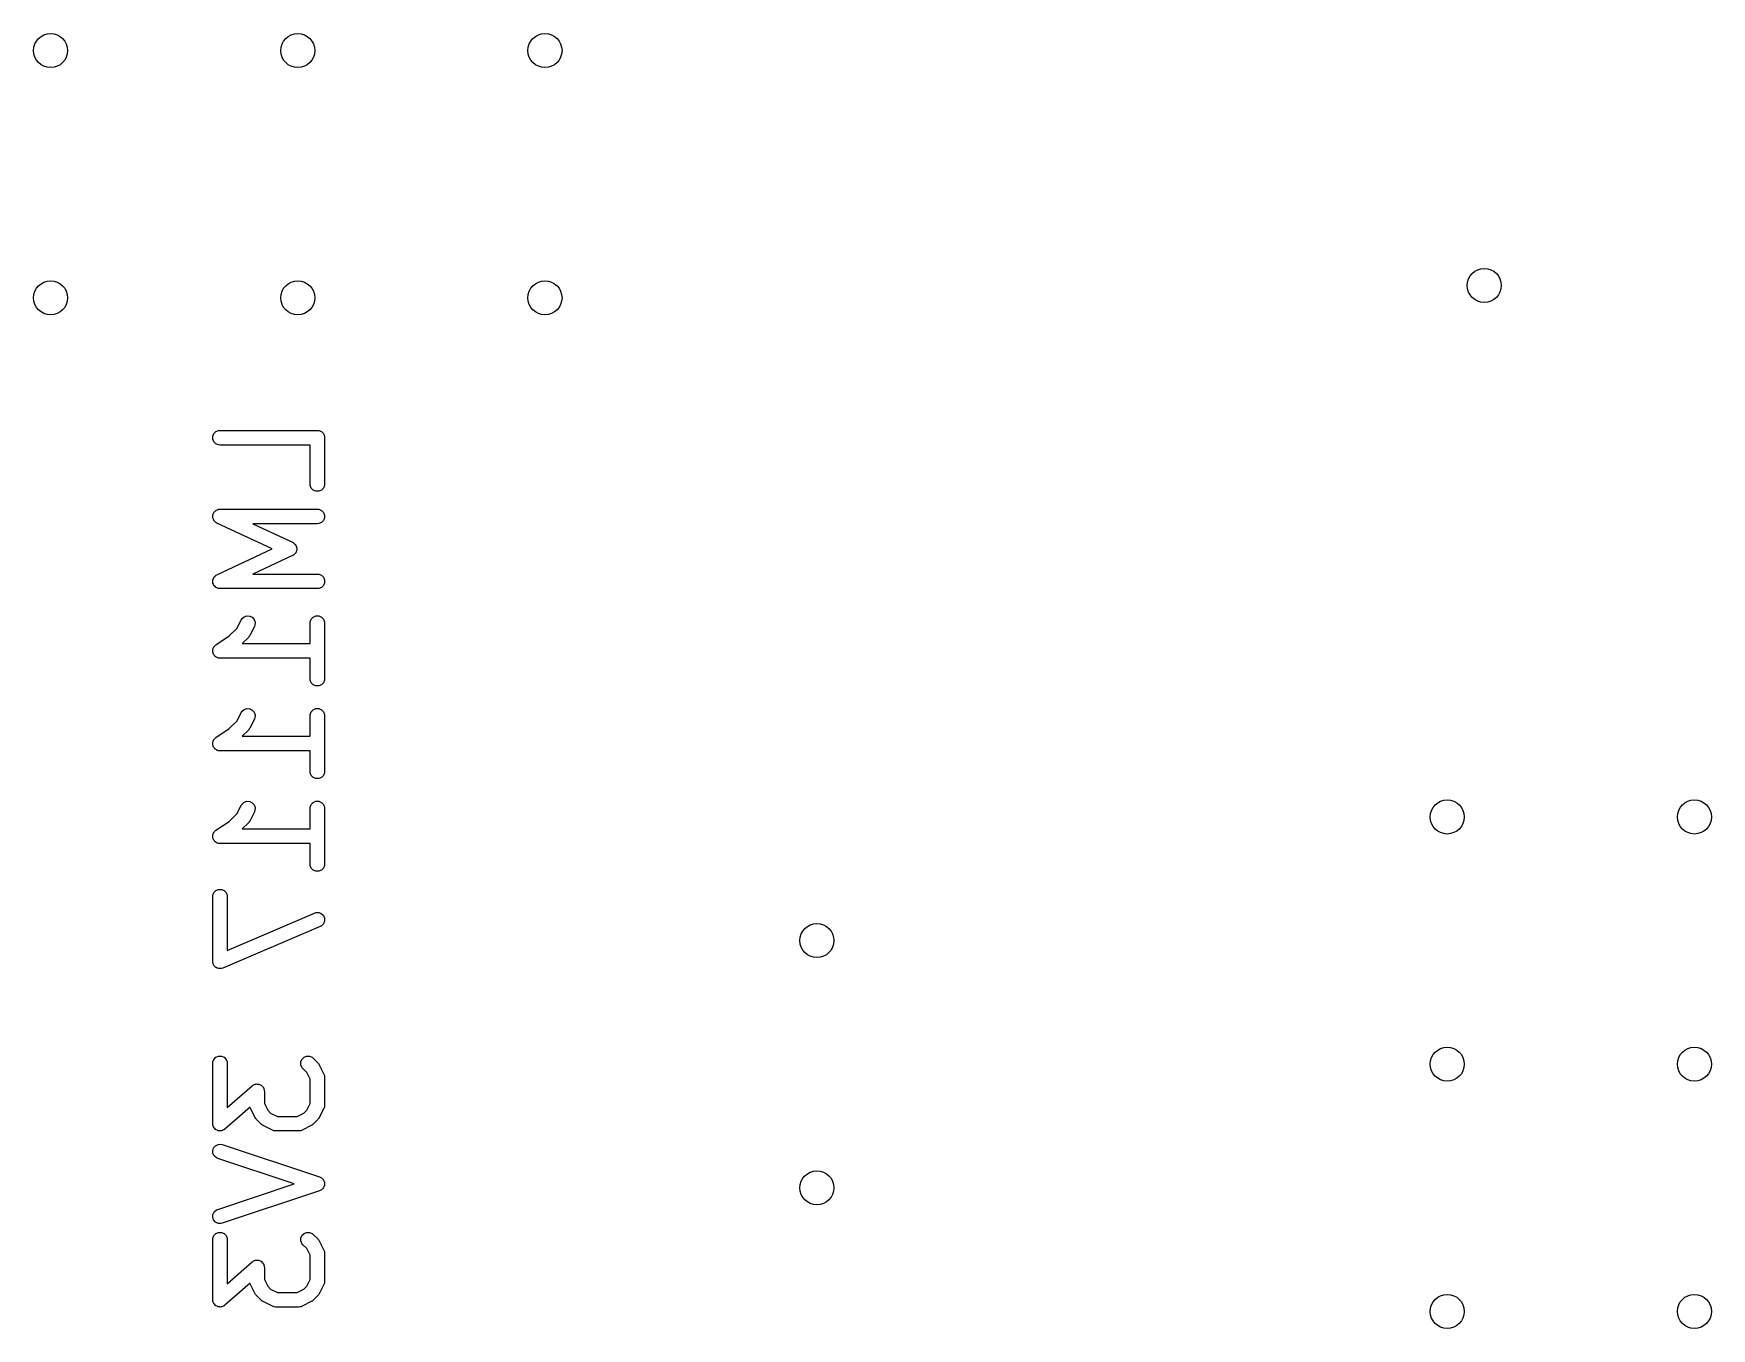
# Model space of a CAD drawing. Extents: x 0.14 to 1.51, y 0.19 to 1.9.
# Drawn here: x 0.813 to 1.492, y 1.378 to 1.902 of the extents above; entities that cross this region are included whole.
import ezdxf

# ---------------------------------------------------------------- set-up
doc = ezdxf.new("R2010")
doc.units = 0
doc.header["$MEASUREMENT"] = 0
doc.layers.add('BLACK', color=7, linetype='CONTINUOUS')

msp = doc.modelspace()

# ---------------------------------------------------------------- linework, layer by layer
at = {"layer": 'BLACK', "linetype": 'CONTINUOUS'}
for p, q in [((0.88564, 1.73899), (0.88608, 1.74006)), ((0.88564, 1.73784), (0.88564, 1.73899)), ((0.88608, 1.73678), (0.88564, 1.73784)), ((0.88608, 1.74006), (0.8869, 1.74087)), ((0.8869, 1.74087), (0.88796, 1.74131)), ((0.88796, 1.74131), (0.88854, 1.74137)), ((0.88854, 1.74137), (0.92791, 1.74137)), ((0.92791, 1.74137), (0.92848, 1.74131)), ((0.92848, 1.74131), (0.92955, 1.74087)), ((0.92955, 1.74087), (0.93036, 1.74006)), ((0.93036, 1.74006), (0.9308, 1.73899)), ((0.9308, 1.73899), (0.93086, 1.73842)), ((0.93086, 1.73842), (0.93086, 1.71967)), ((0.8869, 1.73596), (0.88608, 1.73678)), ((0.88796, 1.73552), (0.8869, 1.73596)), ((0.88854, 1.73546), (0.88796, 1.73552)), ((0.92495, 1.73546), (0.88854, 1.73546)), ((0.92495, 1.71967), (0.92495, 1.73546)), ((0.92501, 1.71909), (0.92495, 1.71967)), ((0.92545, 1.71803), (0.92501, 1.71909)), ((0.92627, 1.71721), (0.92545, 1.71803)), ((0.93036, 1.71803), (0.92955, 1.71721)), ((0.9308, 1.71909), (0.93036, 1.71803)), ((0.93086, 1.71967), (0.9308, 1.71909)), ((0.92733, 1.71677), (0.92627, 1.71721)), ((0.92848, 1.71677), (0.92733, 1.71677)), ((0.92955, 1.71721), (0.92848, 1.71677)), ((0.88562, 1.7061), (0.88564, 1.70661)), ((0.88564, 1.70603), (0.88562, 1.7061)), ((0.88564, 1.70712), (0.88567, 1.70718)), ((0.88564, 1.70661), (0.88564, 1.70712)), ((0.88564, 1.70597), (0.88564, 1.70603)), ((0.88584, 1.7055), (0.88564, 1.70597)), ((0.88567, 1.70725), (0.88589, 1.70771)), ((0.88567, 1.70718), (0.88567, 1.70725)), ((0.88601, 1.70501), (0.88584, 1.7055)), ((0.88589, 1.70771), (0.88608, 1.70819)), ((0.88606, 1.70497), (0.88601, 1.70501)), ((0.88608, 1.7049), (0.88606, 1.70497)), ((0.88608, 1.70819), (0.88613, 1.70823)), ((0.88644, 1.70454), (0.88608, 1.7049)), ((0.88613, 1.70823), (0.88616, 1.70829)), ((0.88616, 1.70829), (0.88653, 1.70864)), ((0.88679, 1.70416), (0.88644, 1.70454)), ((0.88653, 1.70864), (0.8869, 1.709)), ((0.88687, 1.70412), (0.88679, 1.70416)), ((0.8869, 1.70409), (0.88687, 1.70412)), ((0.8869, 1.709), (0.88696, 1.70903)), ((0.88696, 1.70406), (0.8869, 1.70409)), ((0.88696, 1.70903), (0.88701, 1.70907)), ((0.88729, 1.70387), (0.88696, 1.70406)), ((0.88701, 1.70907), (0.88749, 1.70924)), ((0.90968, 1.69342), (0.88729, 1.70387)), ((0.88749, 1.70924), (0.88796, 1.70944)), ((0.88796, 1.70944), (0.88805, 1.70945)), ((0.88805, 1.70945), (0.88809, 1.70946)), ((0.88809, 1.70946), (0.88816, 1.70946)), ((0.88816, 1.70946), (0.88854, 1.7095)), ((0.88854, 1.7095), (0.92791, 1.7095)), ((0.92791, 1.7095), (0.92848, 1.70944)), ((0.92848, 1.70944), (0.92955, 1.709)), ((0.92955, 1.70409), (0.92848, 1.70365)), ((0.92955, 1.709), (0.93036, 1.70819)), ((0.93036, 1.7049), (0.92955, 1.70409)), ((0.93036, 1.70819), (0.9308, 1.70712)), ((0.9308, 1.70597), (0.93036, 1.7049)), ((0.9308, 1.70712), (0.9308, 1.70597)), ((0.92791, 1.70359), (0.90185, 1.70359)), ((0.90185, 1.70359), (0.91791, 1.6961)), ((0.92848, 1.70365), (0.92791, 1.70359)), ((0.88729, 1.68297), (0.90968, 1.69342)), ((0.91791, 1.69075), (0.90185, 1.68325)), ((0.91791, 1.6961), (0.91812, 1.69597)), ((0.91812, 1.69087), (0.91791, 1.69075)), ((0.91812, 1.69597), (0.91819, 1.69595)), ((0.91819, 1.6909), (0.91812, 1.69087)), ((0.91819, 1.69595), (0.91824, 1.6959)), ((0.91824, 1.69094), (0.91819, 1.6909)), ((0.91824, 1.6959), (0.9184, 1.6958)), ((0.9184, 1.69104), (0.91824, 1.69094)), ((0.9184, 1.6958), (0.91871, 1.69547)), ((0.91871, 1.69137), (0.9184, 1.69104)), ((0.91871, 1.69547), (0.91904, 1.69517)), ((0.91904, 1.69167), (0.91871, 1.69137)), ((0.91904, 1.69517), (0.91909, 1.69505)), ((0.91909, 1.69179), (0.91904, 1.69167)), ((0.91909, 1.69505), (0.91918, 1.69495)), ((0.91918, 1.69189), (0.91909, 1.69179)), ((0.91918, 1.69495), (0.91934, 1.69453)), ((0.91934, 1.69231), (0.91918, 1.69189)), ((0.91934, 1.69453), (0.91953, 1.69412)), ((0.91953, 1.69272), (0.91934, 1.69231)), ((0.91953, 1.69412), (0.91953, 1.69399)), ((0.91953, 1.69399), (0.91958, 1.69387)), ((0.91958, 1.69297), (0.91953, 1.69285)), ((0.91953, 1.69285), (0.91953, 1.69272)), ((0.91958, 1.69387), (0.91956, 1.69342)), ((0.91956, 1.69342), (0.91958, 1.69297)), ((0.88562, 1.68075), (0.88564, 1.68081)), ((0.88564, 1.68023), (0.88562, 1.68075)), ((0.88564, 1.68087), (0.88584, 1.68135)), ((0.88564, 1.68081), (0.88564, 1.68087)), ((0.88564, 1.67972), (0.88564, 1.68023)), ((0.88567, 1.67966), (0.88564, 1.67972)), ((0.88567, 1.6796), (0.88567, 1.67966)), ((0.88589, 1.67913), (0.88567, 1.6796)), ((0.88584, 1.68135), (0.88601, 1.68183)), ((0.88608, 1.67866), (0.88589, 1.67913)), ((0.88601, 1.68183), (0.88606, 1.68188)), ((0.88606, 1.68188), (0.88608, 1.68194)), ((0.88608, 1.68194), (0.88644, 1.6823)), ((0.88613, 1.67861), (0.88608, 1.67866)), ((0.88616, 1.67855), (0.88613, 1.67861)), ((0.88653, 1.67821), (0.88616, 1.67855)), ((0.88644, 1.6823), (0.88679, 1.68268)), ((0.8869, 1.67784), (0.88653, 1.67821)), ((0.88679, 1.68268), (0.88687, 1.68273)), ((0.88687, 1.68273), (0.8869, 1.68275)), ((0.8869, 1.68275), (0.88696, 1.68278)), ((0.88696, 1.67782), (0.8869, 1.67784)), ((0.88696, 1.68278), (0.88729, 1.68297)), ((0.88701, 1.67777), (0.88696, 1.67782)), ((0.88749, 1.6776), (0.88701, 1.67777)), ((0.88796, 1.6774), (0.88749, 1.6776)), ((0.88805, 1.67739), (0.88796, 1.6774)), ((0.88809, 1.67738), (0.88805, 1.67739)), ((0.88816, 1.67738), (0.88809, 1.67738)), ((0.88854, 1.67735), (0.88816, 1.67738)), ((0.92791, 1.67735), (0.88854, 1.67735)), ((0.90185, 1.68325), (0.92791, 1.68325)), ((0.92791, 1.68325), (0.92848, 1.68319)), ((0.92848, 1.6774), (0.92791, 1.67735)), ((0.92848, 1.68319), (0.92955, 1.68275)), ((0.92955, 1.67784), (0.92848, 1.6774)), ((0.92955, 1.68275), (0.93036, 1.68194)), ((0.93036, 1.67866), (0.92955, 1.67784)), ((0.93036, 1.68194), (0.9308, 1.68087)), ((0.9308, 1.67972), (0.93036, 1.67866)), ((0.9308, 1.68087), (0.9308, 1.67972)), ((0.89548, 1.66142), (0.89714, 1.66475)), ((0.89714, 1.66475), (0.89745, 1.66524)), ((0.89745, 1.66524), (0.89832, 1.66599)), ((0.89832, 1.66599), (0.89942, 1.66635)), ((0.89942, 1.66635), (0.90056, 1.66627)), ((0.90056, 1.66627), (0.9016, 1.66576)), ((0.9016, 1.66576), (0.90235, 1.66489)), ((0.90235, 1.66489), (0.90271, 1.66379)), ((0.90271, 1.66379), (0.90263, 1.66265)), ((0.92495, 1.66343), (0.92501, 1.664)), ((0.92495, 1.65513), (0.92495, 1.66343)), ((0.92501, 1.664), (0.92545, 1.66507)), ((0.92545, 1.66507), (0.92627, 1.66588)), ((0.92627, 1.66588), (0.92733, 1.66632)), ((0.92733, 1.66632), (0.92848, 1.66632)), ((0.92848, 1.66632), (0.92955, 1.66588)), ((0.92955, 1.66588), (0.93036, 1.66507)), ((0.93036, 1.66507), (0.9308, 1.664)), ((0.9308, 1.664), (0.93086, 1.66343)), ((0.93086, 1.66343), (0.93086, 1.64093)), ((0.8869, 1.65463), (0.89228, 1.65822)), ((0.89228, 1.65822), (0.89548, 1.66142)), ((0.9, 1.65759), (0.89754, 1.65513)), ((0.90018, 1.65781), (0.9, 1.65759)), ((0.90024, 1.65787), (0.90018, 1.65781)), ((0.9003, 1.65795), (0.90024, 1.65787)), ((0.90037, 1.65804), (0.9003, 1.65795)), ((0.90039, 1.65811), (0.90037, 1.65804)), ((0.90055, 1.65836), (0.90039, 1.65811)), ((0.90243, 1.6621), (0.90055, 1.65836)), ((0.90263, 1.66265), (0.90243, 1.6621)), ((0.88558, 1.65218), (0.88564, 1.65246)), ((0.88564, 1.65189), (0.88558, 1.65218)), ((0.88564, 1.65275), (0.88575, 1.65302)), ((0.88564, 1.65246), (0.88564, 1.65275)), ((0.88564, 1.6516), (0.88564, 1.65189)), ((0.88575, 1.65133), (0.88564, 1.6516)), ((0.88575, 1.65302), (0.88581, 1.65331)), ((0.88581, 1.65105), (0.88575, 1.65133)), ((0.88581, 1.65331), (0.88597, 1.65355)), ((0.88597, 1.65081), (0.88581, 1.65105)), ((0.88597, 1.65355), (0.88608, 1.65382)), ((0.88608, 1.65054), (0.88597, 1.65081)), ((0.88608, 1.65382), (0.88629, 1.65402)), ((0.88629, 1.65033), (0.88608, 1.65054)), ((0.88629, 1.65402), (0.88645, 1.65427)), ((0.88645, 1.65009), (0.88629, 1.65033)), ((0.88645, 1.65427), (0.88689, 1.65463)), ((0.88669, 1.64993), (0.88645, 1.65009)), ((0.8869, 1.64972), (0.88669, 1.64993)), ((0.88689, 1.65463), (0.8869, 1.65463)), ((0.8869, 1.65463), (0.8869, 1.65463)), ((0.8869, 1.65463), (0.8869, 1.65463)), ((0.88716, 1.64961), (0.8869, 1.64972)), ((0.8874, 1.64945), (0.88716, 1.64961)), ((0.88769, 1.64939), (0.8874, 1.64945)), ((0.89754, 1.65513), (0.92495, 1.65513)), ((0.88796, 1.64928), (0.88769, 1.64939)), ((0.88853, 1.64922), (0.88796, 1.64928)), ((0.88854, 1.64922), (0.88853, 1.64922)), ((0.88853, 1.64922), (0.88853, 1.64922)), ((0.88853, 1.64922), (0.88853, 1.64922)), ((0.92495, 1.64922), (0.88854, 1.64922)), ((0.92495, 1.64093), (0.92495, 1.64922)), ((0.92501, 1.64035), (0.92495, 1.64093)), ((0.92545, 1.63929), (0.92501, 1.64035)), ((0.92627, 1.63847), (0.92545, 1.63929)), ((0.92733, 1.63803), (0.92627, 1.63847)), ((0.92848, 1.63803), (0.92733, 1.63803)), ((0.92955, 1.63847), (0.92848, 1.63803)), ((0.93036, 1.63929), (0.92955, 1.63847)), ((0.9308, 1.64035), (0.93036, 1.63929)), ((0.93086, 1.64093), (0.9308, 1.64035)), ((0.89228, 1.62073), (0.89548, 1.62393)), ((0.89548, 1.62393), (0.89714, 1.62725)), ((0.89714, 1.62725), (0.89745, 1.62774)), ((0.89745, 1.62774), (0.89832, 1.6285)), ((0.89832, 1.6285), (0.89942, 1.62886)), ((0.89942, 1.62886), (0.90056, 1.62878)), ((0.90243, 1.62461), (0.90055, 1.62086)), ((0.90056, 1.62878), (0.9016, 1.62826)), ((0.9016, 1.62826), (0.90235, 1.62739)), ((0.90235, 1.62739), (0.90271, 1.6263)), ((0.90263, 1.62515), (0.90243, 1.62461)), ((0.90271, 1.6263), (0.90263, 1.62515)), ((0.92495, 1.62593), (0.92501, 1.62651)), ((0.92495, 1.61763), (0.92495, 1.62593)), ((0.92501, 1.62651), (0.92545, 1.62757)), ((0.92545, 1.62757), (0.92627, 1.62838)), ((0.92627, 1.62838), (0.92733, 1.62883)), ((0.92733, 1.62883), (0.92848, 1.62883)), ((0.92848, 1.62883), (0.92955, 1.62838)), ((0.92955, 1.62838), (0.93036, 1.62757)), ((0.93036, 1.62757), (0.9308, 1.62651)), ((0.9308, 1.62651), (0.93086, 1.62593)), ((0.93086, 1.62593), (0.93086, 1.60343)), ((0.88564, 1.61526), (0.88575, 1.61553)), ((0.88575, 1.61553), (0.88581, 1.61581)), ((0.88581, 1.61581), (0.88597, 1.61605)), ((0.88597, 1.61605), (0.88608, 1.61632)), ((0.88608, 1.61632), (0.88629, 1.61653)), ((0.88629, 1.61653), (0.88645, 1.61677)), ((0.88645, 1.61677), (0.88689, 1.61713)), ((0.88689, 1.61713), (0.8869, 1.61714)), ((0.8869, 1.61714), (0.89228, 1.62073)), ((0.8869, 1.61714), (0.8869, 1.61714)), ((0.8869, 1.61714), (0.8869, 1.61714)), ((0.9, 1.62009), (0.89754, 1.61763)), ((0.89754, 1.61763), (0.92495, 1.61763)), ((0.90018, 1.62032), (0.9, 1.62009)), ((0.90024, 1.62037), (0.90018, 1.62032)), ((0.9003, 1.62046), (0.90024, 1.62037)), ((0.90037, 1.62054), (0.9003, 1.62046)), ((0.90039, 1.62061), (0.90037, 1.62054)), ((0.90055, 1.62086), (0.90039, 1.62061)), ((0.88558, 1.61468), (0.88564, 1.61497)), ((0.88564, 1.6144), (0.88558, 1.61468)), ((0.88564, 1.61497), (0.88564, 1.61526)), ((0.88564, 1.61411), (0.88564, 1.6144)), ((0.88575, 1.61384), (0.88564, 1.61411)), ((0.88581, 1.61355), (0.88575, 1.61384)), ((0.88597, 1.61331), (0.88581, 1.61355)), ((0.88608, 1.61304), (0.88597, 1.61331)), ((0.88629, 1.61284), (0.88608, 1.61304)), ((0.88645, 1.6126), (0.88629, 1.61284)), ((0.88669, 1.61243), (0.88645, 1.6126)), ((0.8869, 1.61223), (0.88669, 1.61243)), ((0.88716, 1.61212), (0.8869, 1.61223)), ((0.8874, 1.61195), (0.88716, 1.61212)), ((0.88769, 1.6119), (0.8874, 1.61195)), ((0.88796, 1.61179), (0.88769, 1.6119)), ((0.88853, 1.61173), (0.88796, 1.61179)), ((0.88854, 1.61173), (0.88853, 1.61173)), ((0.88853, 1.61173), (0.88853, 1.61173)), ((0.88853, 1.61173), (0.88853, 1.61173)), ((0.92495, 1.61173), (0.88854, 1.61173)), ((0.92495, 1.60343), (0.92495, 1.61173)), ((0.92501, 1.60286), (0.92495, 1.60343)), ((0.92545, 1.60179), (0.92501, 1.60286)), ((0.9308, 1.60286), (0.93036, 1.60179)), ((0.93086, 1.60343), (0.9308, 1.60286)), ((0.92627, 1.60098), (0.92545, 1.60179)), ((0.92733, 1.60054), (0.92627, 1.60098)), ((0.92848, 1.60054), (0.92733, 1.60054)), ((0.92955, 1.60098), (0.92848, 1.60054)), ((0.93036, 1.60179), (0.92955, 1.60098)), ((0.89548, 1.58643), (0.89714, 1.58976)), ((0.89714, 1.58976), (0.89745, 1.59024)), ((0.89745, 1.59024), (0.89832, 1.591)), ((0.89832, 1.591), (0.89942, 1.59136)), ((0.89942, 1.59136), (0.90056, 1.59128)), ((0.90056, 1.59128), (0.9016, 1.59077)), ((0.9016, 1.59077), (0.90235, 1.5899)), ((0.90235, 1.5899), (0.90271, 1.5888)), ((0.90271, 1.5888), (0.90263, 1.58765)), ((0.92495, 1.58843), (0.92501, 1.58901)), ((0.92495, 1.58014), (0.92495, 1.58843)), ((0.92501, 1.58901), (0.92545, 1.59007)), ((0.92545, 1.59007), (0.92627, 1.59089)), ((0.92627, 1.59089), (0.92733, 1.59133)), ((0.92733, 1.59133), (0.92848, 1.59133)), ((0.92848, 1.59133), (0.92955, 1.59089)), ((0.92955, 1.59089), (0.93036, 1.59007)), ((0.93036, 1.59007), (0.9308, 1.58901)), ((0.9308, 1.58901), (0.93086, 1.58843)), ((0.93086, 1.58843), (0.93086, 1.56594)), ((0.8869, 1.57964), (0.89228, 1.58323)), ((0.89228, 1.58323), (0.89548, 1.58643)), ((0.9, 1.5826), (0.89754, 1.58014)), ((0.90018, 1.58282), (0.9, 1.5826)), ((0.90024, 1.58287), (0.90018, 1.58282)), ((0.9003, 1.58296), (0.90024, 1.58287)), ((0.90037, 1.58304), (0.9003, 1.58296)), ((0.90039, 1.58312), (0.90037, 1.58304)), ((0.90055, 1.58336), (0.90039, 1.58312)), ((0.90243, 1.58711), (0.90055, 1.58336)), ((0.90263, 1.58765), (0.90243, 1.58711)), ((0.88558, 1.57719), (0.88564, 1.57747)), ((0.88564, 1.5769), (0.88558, 1.57719)), ((0.88564, 1.57776), (0.88575, 1.57803)), ((0.88564, 1.57747), (0.88564, 1.57776)), ((0.88564, 1.57661), (0.88564, 1.5769)), ((0.88575, 1.57634), (0.88564, 1.57661)), ((0.88575, 1.57803), (0.88581, 1.57832)), ((0.88581, 1.57606), (0.88575, 1.57634)), ((0.88581, 1.57832), (0.88597, 1.57856)), ((0.88597, 1.57582), (0.88581, 1.57606)), ((0.88597, 1.57856), (0.88608, 1.57883)), ((0.88608, 1.57555), (0.88597, 1.57582)), ((0.88608, 1.57883), (0.88629, 1.57903)), ((0.88629, 1.57534), (0.88608, 1.57555)), ((0.88629, 1.57903), (0.88645, 1.57928)), ((0.88645, 1.5751), (0.88629, 1.57534)), ((0.88645, 1.57928), (0.88689, 1.57964)), ((0.88669, 1.57494), (0.88645, 1.5751)), ((0.8869, 1.57473), (0.88669, 1.57494)), ((0.88689, 1.57964), (0.8869, 1.57964)), ((0.8869, 1.57964), (0.8869, 1.57964)), ((0.8869, 1.57964), (0.8869, 1.57964)), ((0.89754, 1.58014), (0.92495, 1.58014)), ((0.88716, 1.57462), (0.8869, 1.57473)), ((0.8874, 1.57446), (0.88716, 1.57462)), ((0.88769, 1.5744), (0.8874, 1.57446)), ((0.88796, 1.57429), (0.88769, 1.5744)), ((0.88853, 1.57423), (0.88796, 1.57429)), ((0.88854, 1.57423), (0.88853, 1.57423)), ((0.88853, 1.57423), (0.88853, 1.57423)), ((0.88853, 1.57423), (0.88853, 1.57423)), ((0.92495, 1.57423), (0.88854, 1.57423)), ((0.92495, 1.56594), (0.92495, 1.57423)), ((0.92501, 1.56536), (0.92495, 1.56594)), ((0.92545, 1.5643), (0.92501, 1.56536)), ((0.92627, 1.56348), (0.92545, 1.5643)), ((0.92733, 1.56304), (0.92627, 1.56348)), ((0.92848, 1.56304), (0.92733, 1.56304)), ((0.92955, 1.56348), (0.92848, 1.56304)), ((0.93036, 1.5643), (0.92955, 1.56348)), ((0.9308, 1.56536), (0.93036, 1.5643)), ((0.93086, 1.56594), (0.9308, 1.56536)), ((0.88564, 1.55339), (0.88608, 1.55445)), ((0.88608, 1.55445), (0.8869, 1.55527)), ((0.8869, 1.55527), (0.88796, 1.55571)), ((0.88796, 1.55571), (0.88911, 1.55571)), ((0.88911, 1.55571), (0.89018, 1.55527)), ((0.89018, 1.55527), (0.89099, 1.55445)), ((0.89099, 1.55445), (0.89143, 1.55339)), ((0.88558, 1.55281), (0.88564, 1.55339)), ((0.88558, 1.52657), (0.88558, 1.55281)), ((0.89143, 1.55339), (0.89149, 1.55281)), ((0.89149, 1.55281), (0.89149, 1.53105)), ((0.89149, 1.53105), (0.92674, 1.54615)), ((0.92674, 1.54615), (0.92729, 1.54633)), ((0.92729, 1.54633), (0.92845, 1.54634)), ((0.92845, 1.54634), (0.92952, 1.54592)), ((0.92958, 1.54101), (0.92907, 1.54073)), ((0.92952, 1.54592), (0.93034, 1.54511)), ((0.93038, 1.54183), (0.92958, 1.54101)), ((0.93034, 1.54511), (0.9308, 1.54405)), ((0.93081, 1.5429), (0.93038, 1.54183)), ((0.9308, 1.54405), (0.93081, 1.5429)), ((0.92907, 1.54073), (0.8897, 1.52385)), ((0.88564, 1.52599), (0.88558, 1.52657)), ((0.88565, 1.52597), (0.88564, 1.52599)), ((0.88565, 1.52596), (0.88565, 1.52597)), ((0.88587, 1.52544), (0.88565, 1.52596)), ((0.88608, 1.52493), (0.88587, 1.52544)), ((0.88609, 1.52491), (0.88608, 1.52493)), ((0.8861, 1.5249), (0.88609, 1.52491)), ((0.8865, 1.52451), (0.8861, 1.5249)), ((0.8869, 1.52411), (0.8865, 1.52451)), ((0.88691, 1.52411), (0.8869, 1.52411)), ((0.88693, 1.52409), (0.88691, 1.52411)), ((0.88744, 1.52388), (0.88693, 1.52409)), ((0.88796, 1.52367), (0.88744, 1.52388)), ((0.88798, 1.52367), (0.88796, 1.52367)), ((0.888, 1.52366), (0.88798, 1.52367)), ((0.88855, 1.52367), (0.888, 1.52366)), ((0.88911, 1.52367), (0.88855, 1.52367)), ((0.88913, 1.52368), (0.88911, 1.52367)), ((0.88915, 1.52368), (0.88913, 1.52368)), ((0.8897, 1.52385), (0.88915, 1.52368)), ((0.88564, 1.4859), (0.88608, 1.48696)), ((0.88608, 1.48696), (0.8869, 1.48778)), ((0.8869, 1.48778), (0.88796, 1.48822)), ((0.88796, 1.48822), (0.88911, 1.48822)), ((0.88911, 1.48822), (0.89018, 1.48778)), ((0.89018, 1.48778), (0.89099, 1.48696)), ((0.89099, 1.48696), (0.89143, 1.4859)), ((0.92126, 1.4859), (0.9217, 1.48696)), ((0.9217, 1.48696), (0.92252, 1.48778)), ((0.92252, 1.48778), (0.92358, 1.48822)), ((0.92358, 1.48822), (0.92473, 1.48822)), ((0.92473, 1.48822), (0.9258, 1.48778)), ((0.9258, 1.48778), (0.92624, 1.48741)), ((0.92624, 1.48741), (0.92812, 1.48554)), ((0.88558, 1.48532), (0.88564, 1.4859)), ((0.88558, 1.46095), (0.88558, 1.48532)), ((0.89143, 1.4859), (0.89149, 1.48532)), ((0.89149, 1.48532), (0.89149, 1.46746)), ((0.92126, 1.48475), (0.92126, 1.4859)), ((0.9217, 1.48368), (0.92126, 1.48475)), ((0.92207, 1.48323), (0.9217, 1.48368)), ((0.9236, 1.4817), (0.92207, 1.48323)), ((0.92495, 1.479), (0.9236, 1.4817)), ((0.92812, 1.48554), (0.92831, 1.48531)), ((0.92831, 1.48531), (0.92836, 1.48526)), ((0.92836, 1.48526), (0.92842, 1.48517)), ((0.92842, 1.48517), (0.92849, 1.48509)), ((0.92849, 1.48509), (0.92852, 1.48502)), ((0.92852, 1.48502), (0.92867, 1.48477)), ((0.92867, 1.48477), (0.93055, 1.48102)), ((0.93055, 1.48102), (0.93075, 1.48048)), ((0.93075, 1.48048), (0.93076, 1.48037)), ((0.93076, 1.48037), (0.9308, 1.48027)), ((0.9308, 1.48027), (0.93086, 1.4797)), ((0.89149, 1.46746), (0.90159, 1.4763)), ((0.90159, 1.4763), (0.90184, 1.47647)), ((0.90184, 1.47647), (0.90189, 1.47653)), ((0.90189, 1.47653), (0.90195, 1.47655)), ((0.90195, 1.47655), (0.90206, 1.47663)), ((0.90206, 1.47663), (0.90251, 1.47679)), ((0.90251, 1.47679), (0.90296, 1.47697)), ((0.90296, 1.47697), (0.90306, 1.47697)), ((0.90306, 1.47697), (0.90315, 1.477)), ((0.90315, 1.477), (0.90363, 1.47697)), ((0.90363, 1.47697), (0.90411, 1.47697)), ((0.90411, 1.47697), (0.9042, 1.47693)), ((0.9042, 1.47693), (0.9043, 1.47693)), ((0.9043, 1.47693), (0.90473, 1.47671)), ((0.90473, 1.47671), (0.90517, 1.47653)), ((0.90517, 1.47653), (0.90525, 1.47646)), ((0.90525, 1.47646), (0.90533, 1.47641)), ((0.90533, 1.47641), (0.90565, 1.47605)), ((0.90565, 1.47605), (0.90599, 1.47571)), ((0.90599, 1.47571), (0.90603, 1.47562)), ((0.90603, 1.47562), (0.90609, 1.47555)), ((0.90609, 1.47555), (0.90625, 1.47509)), ((0.90625, 1.47509), (0.90643, 1.47465)), ((0.90643, 1.47465), (0.90644, 1.47451)), ((0.90644, 1.47451), (0.90646, 1.47446)), ((0.90646, 1.47446), (0.90646, 1.47438)), ((0.90646, 1.47438), (0.90649, 1.47407)), ((0.90649, 1.47407), (0.90649, 1.46915)), ((0.92495, 1.46915), (0.92495, 1.479)), ((0.93086, 1.4797), (0.93086, 1.46845)), ((0.90069, 1.46766), (0.89048, 1.45873)), ((0.90089, 1.46713), (0.90069, 1.46766)), ((0.90277, 1.46338), (0.90089, 1.46713)), ((0.90649, 1.46915), (0.90784, 1.46645)), ((0.90784, 1.46645), (0.90903, 1.46525)), ((0.92241, 1.46525), (0.9236, 1.46645)), ((0.9236, 1.46645), (0.92495, 1.46915)), ((0.93055, 1.46713), (0.92867, 1.46338)), ((0.93075, 1.46767), (0.93055, 1.46713)), ((0.93076, 1.46778), (0.93075, 1.46767)), ((0.9308, 1.46787), (0.93076, 1.46778)), ((0.93086, 1.46845), (0.9308, 1.46787)), ((0.88561, 1.46065), (0.88558, 1.46095)), ((0.88561, 1.46057), (0.88561, 1.46065)), ((0.88563, 1.46051), (0.88561, 1.46057)), ((0.88564, 1.46037), (0.88563, 1.46051)), ((0.88582, 1.45993), (0.88564, 1.46037)), ((0.88598, 1.45948), (0.88582, 1.45993)), ((0.88604, 1.4594), (0.88598, 1.45948)), ((0.88608, 1.45931), (0.88604, 1.4594)), ((0.90292, 1.46313), (0.90277, 1.46338)), ((0.90295, 1.46306), (0.90292, 1.46313)), ((0.90302, 1.46298), (0.90295, 1.46306)), ((0.90308, 1.46289), (0.90302, 1.46298)), ((0.90314, 1.46284), (0.90308, 1.46289)), ((0.90332, 1.46261), (0.90314, 1.46284)), ((0.9052, 1.46074), (0.90332, 1.46261)), ((0.90542, 1.46055), (0.9052, 1.46074)), ((0.90547, 1.46049), (0.90542, 1.46055)), ((0.90556, 1.46044), (0.90547, 1.46049)), ((0.90564, 1.46037), (0.90556, 1.46044)), ((0.90572, 1.46034), (0.90564, 1.46037)), ((0.90596, 1.46018), (0.90572, 1.46034)), ((0.90971, 1.45831), (0.90596, 1.46018)), ((0.90903, 1.46525), (0.91173, 1.4639)), ((0.91173, 1.4639), (0.91971, 1.4639)), ((0.91971, 1.4639), (0.92241, 1.46525)), ((0.92548, 1.46018), (0.92173, 1.45831)), ((0.92573, 1.46034), (0.92548, 1.46018)), ((0.9258, 1.46037), (0.92573, 1.46034)), ((0.92588, 1.46044), (0.9258, 1.46037)), ((0.92597, 1.46049), (0.92588, 1.46044)), ((0.92602, 1.46055), (0.92597, 1.46049)), ((0.92624, 1.46074), (0.92602, 1.46055)), ((0.92812, 1.46261), (0.92624, 1.46074)), ((0.92831, 1.46284), (0.92812, 1.46261)), ((0.92836, 1.46289), (0.92831, 1.46284)), ((0.92842, 1.46298), (0.92836, 1.46289)), ((0.92849, 1.46306), (0.92842, 1.46298)), ((0.92852, 1.46313), (0.92849, 1.46306)), ((0.92867, 1.46338), (0.92852, 1.46313)), ((0.88642, 1.45897), (0.88608, 1.45931)), ((0.88674, 1.45861), (0.88642, 1.45897)), ((0.88683, 1.45857), (0.88674, 1.45861)), ((0.8869, 1.4585), (0.88683, 1.45857)), ((0.88734, 1.45831), (0.8869, 1.4585)), ((0.88777, 1.4581), (0.88734, 1.45831)), ((0.88776, 1.45255), (0.88891, 1.45263)), ((0.88787, 1.45809), (0.88777, 1.4581)), ((0.88796, 1.45805), (0.88787, 1.45809)), ((0.88844, 1.45805), (0.88796, 1.45805)), ((0.88892, 1.45802), (0.88844, 1.45805)), ((0.88891, 1.45263), (0.88947, 1.4525)), ((0.88901, 1.45805), (0.88892, 1.45802)), ((0.88911, 1.45805), (0.88901, 1.45805)), ((0.88956, 1.45824), (0.88911, 1.45805)), ((0.89001, 1.45839), (0.88956, 1.45824)), ((0.89012, 1.45847), (0.89001, 1.45839)), ((0.89018, 1.4585), (0.89012, 1.45847)), ((0.89023, 1.45855), (0.89018, 1.4585)), ((0.89048, 1.45873), (0.89023, 1.45855)), ((0.91025, 1.4581), (0.90971, 1.45831)), ((0.91036, 1.45809), (0.91025, 1.4581)), ((0.91046, 1.45805), (0.91036, 1.45809)), ((0.91103, 1.458), (0.91046, 1.45805)), ((0.92041, 1.458), (0.91103, 1.458)), ((0.92098, 1.45805), (0.92041, 1.458)), ((0.92108, 1.45809), (0.92098, 1.45805)), ((0.92119, 1.4581), (0.92108, 1.45809)), ((0.92173, 1.45831), (0.92119, 1.4581)), ((0.88561, 1.45007), (0.88597, 1.45116)), ((0.88569, 1.44892), (0.88561, 1.45007)), ((0.8862, 1.44789), (0.88569, 1.44892)), ((0.88597, 1.45116), (0.88673, 1.45203)), ((0.88707, 1.44714), (0.8862, 1.44789)), ((0.88673, 1.45203), (0.88776, 1.45255)), ((0.8876, 1.4469), (0.88707, 1.44714)), ((0.91857, 1.43658), (0.8876, 1.4469)), ((0.88947, 1.4525), (0.92884, 1.43938)), ((0.92884, 1.43938), (0.92937, 1.43914)), ((0.92937, 1.43914), (0.92953, 1.43901)), ((0.8876, 1.42626), (0.91857, 1.43658)), ((0.92884, 1.43378), (0.88947, 1.42065)), ((0.92937, 1.43401), (0.92884, 1.43378)), ((0.92953, 1.43415), (0.92937, 1.43401)), ((0.92953, 1.43901), (0.92972, 1.43891)), ((0.92972, 1.43425), (0.92953, 1.43415)), ((0.92972, 1.43891), (0.92996, 1.43863)), ((0.92996, 1.43453), (0.92972, 1.43425)), ((0.92996, 1.43863), (0.93024, 1.43839)), ((0.93024, 1.43477), (0.92996, 1.43453)), ((0.93024, 1.43839), (0.93033, 1.4382)), ((0.93033, 1.43496), (0.93024, 1.43477)), ((0.93033, 1.4382), (0.93047, 1.43804)), ((0.93047, 1.43512), (0.93033, 1.43496)), ((0.93047, 1.43804), (0.93059, 1.43769)), ((0.93059, 1.43547), (0.93047, 1.43512)), ((0.93059, 1.43769), (0.93075, 1.43736)), ((0.93075, 1.4358), (0.93059, 1.43547)), ((0.93075, 1.43736), (0.93077, 1.43715)), ((0.93077, 1.43601), (0.93075, 1.4358)), ((0.93077, 1.43715), (0.93084, 1.43695)), ((0.93084, 1.43621), (0.93077, 1.43601)), ((0.93084, 1.43695), (0.93081, 1.43658)), ((0.93081, 1.43658), (0.93084, 1.43621)), ((0.8862, 1.42527), (0.88707, 1.42602)), ((0.88707, 1.42602), (0.8876, 1.42626)), ((0.88561, 1.42309), (0.88569, 1.42424)), ((0.88597, 1.42199), (0.88561, 1.42309)), ((0.88569, 1.42424), (0.8862, 1.42527)), ((0.88673, 1.42112), (0.88597, 1.42199)), ((0.88776, 1.42061), (0.88673, 1.42112)), ((0.88891, 1.42053), (0.88776, 1.42061)), ((0.88947, 1.42065), (0.88891, 1.42053)), ((0.88558, 1.41408), (0.88564, 1.41466)), ((0.88558, 1.38971), (0.88558, 1.41408)), ((0.88564, 1.41466), (0.88608, 1.41572)), ((0.88608, 1.41572), (0.8869, 1.41654)), ((0.8869, 1.41654), (0.88796, 1.41698)), ((0.88796, 1.41698), (0.88911, 1.41698)), ((0.88911, 1.41698), (0.89018, 1.41654)), ((0.89018, 1.41654), (0.89099, 1.41572)), ((0.89099, 1.41572), (0.89143, 1.41466)), ((0.89143, 1.41466), (0.89149, 1.41408)), ((0.89149, 1.41408), (0.89149, 1.39622)), ((0.92126, 1.41466), (0.9217, 1.41572)), ((0.92126, 1.41351), (0.92126, 1.41466)), ((0.9217, 1.41244), (0.92126, 1.41351)), ((0.9217, 1.41572), (0.92252, 1.41654)), ((0.92207, 1.41199), (0.9217, 1.41244)), ((0.9236, 1.41046), (0.92207, 1.41199)), ((0.92252, 1.41654), (0.92358, 1.41698)), ((0.92358, 1.41698), (0.92473, 1.41698)), ((0.92473, 1.41698), (0.9258, 1.41654)), ((0.9258, 1.41654), (0.92624, 1.41617)), ((0.92624, 1.41617), (0.92812, 1.41429)), ((0.92812, 1.41429), (0.92831, 1.41407)), ((0.92831, 1.41407), (0.92836, 1.41402)), ((0.92836, 1.41402), (0.92842, 1.41393)), ((0.92842, 1.41393), (0.92849, 1.41385)), ((0.92849, 1.41385), (0.92852, 1.41378)), ((0.92852, 1.41378), (0.92867, 1.41353)), ((0.92867, 1.41353), (0.93055, 1.40978)), ((0.90159, 1.40505), (0.90184, 1.40523)), ((0.90184, 1.40523), (0.90189, 1.40529)), ((0.90189, 1.40529), (0.90195, 1.40531)), ((0.90195, 1.40531), (0.90206, 1.40539)), ((0.90206, 1.40539), (0.90251, 1.40555)), ((0.90251, 1.40555), (0.90296, 1.40573)), ((0.90296, 1.40573), (0.90306, 1.40573)), ((0.90306, 1.40573), (0.90315, 1.40576)), ((0.90315, 1.40576), (0.90363, 1.40573)), ((0.90363, 1.40573), (0.90411, 1.40573)), ((0.90411, 1.40573), (0.9042, 1.40569)), ((0.9042, 1.40569), (0.9043, 1.40568)), ((0.9043, 1.40568), (0.90473, 1.40547)), ((0.90473, 1.40547), (0.90517, 1.40529)), ((0.90517, 1.40529), (0.90525, 1.40522)), ((0.90525, 1.40522), (0.90533, 1.40517)), ((0.90533, 1.40517), (0.90565, 1.40481)), ((0.92495, 1.40776), (0.9236, 1.41046)), ((0.92495, 1.39791), (0.92495, 1.40776)), ((0.93055, 1.40978), (0.93075, 1.40924)), ((0.93075, 1.40924), (0.93076, 1.40913)), ((0.93076, 1.40913), (0.9308, 1.40903)), ((0.9308, 1.40903), (0.93086, 1.40846)), ((0.93086, 1.40846), (0.93086, 1.39721)), ((0.89149, 1.39622), (0.90159, 1.40505)), ((0.90565, 1.40481), (0.90599, 1.40447)), ((0.90599, 1.40447), (0.90603, 1.40438)), ((0.90603, 1.40438), (0.90609, 1.40431)), ((0.90609, 1.40431), (0.90625, 1.40385)), ((0.90625, 1.40385), (0.90643, 1.40341)), ((0.90643, 1.40341), (0.90644, 1.40327)), ((0.90644, 1.40327), (0.90646, 1.40321)), ((0.90646, 1.40321), (0.90646, 1.40314)), ((0.90646, 1.40314), (0.90649, 1.40283)), ((0.90649, 1.40283), (0.90649, 1.39791)), ((0.90069, 1.39642), (0.89048, 1.38749)), ((0.90089, 1.39589), (0.90069, 1.39642)), ((0.90277, 1.39214), (0.90089, 1.39589)), ((0.90292, 1.39189), (0.90277, 1.39214)), ((0.90295, 1.39182), (0.90292, 1.39189)), ((0.90302, 1.39174), (0.90295, 1.39182)), ((0.90308, 1.39165), (0.90302, 1.39174)), ((0.90314, 1.3916), (0.90308, 1.39165)), ((0.90332, 1.39137), (0.90314, 1.3916)), ((0.90649, 1.39791), (0.90784, 1.39521)), ((0.90784, 1.39521), (0.90903, 1.39401)), ((0.90903, 1.39401), (0.91173, 1.39266)), ((0.91173, 1.39266), (0.91971, 1.39266)), ((0.91971, 1.39266), (0.92241, 1.39401)), ((0.92241, 1.39401), (0.9236, 1.39521)), ((0.9236, 1.39521), (0.92495, 1.39791)), ((0.92831, 1.3916), (0.92812, 1.39137)), ((0.92836, 1.39165), (0.92831, 1.3916)), ((0.92842, 1.39174), (0.92836, 1.39165)), ((0.92849, 1.39182), (0.92842, 1.39174)), ((0.92852, 1.39189), (0.92849, 1.39182)), ((0.92867, 1.39214), (0.92852, 1.39189)), ((0.93055, 1.39589), (0.92867, 1.39214)), ((0.93075, 1.39643), (0.93055, 1.39589)), ((0.93076, 1.39653), (0.93075, 1.39643)), ((0.9308, 1.39663), (0.93076, 1.39653)), ((0.93086, 1.39721), (0.9308, 1.39663)), ((0.88561, 1.3894), (0.88558, 1.38971)), ((0.88561, 1.38933), (0.88561, 1.3894)), ((0.88563, 1.38927), (0.88561, 1.38933)), ((0.88564, 1.38913), (0.88563, 1.38927)), ((0.88582, 1.38869), (0.88564, 1.38913)), ((0.88598, 1.38824), (0.88582, 1.38869)), ((0.88604, 1.38816), (0.88598, 1.38824)), ((0.88608, 1.38807), (0.88604, 1.38816)), ((0.88642, 1.38773), (0.88608, 1.38807)), ((0.88674, 1.38737), (0.88642, 1.38773)), ((0.88683, 1.38732), (0.88674, 1.38737)), ((0.8869, 1.38725), (0.88683, 1.38732)), ((0.88734, 1.38707), (0.8869, 1.38725)), ((0.88777, 1.38686), (0.88734, 1.38707)), ((0.88787, 1.38685), (0.88777, 1.38686)), ((0.88796, 1.38681), (0.88787, 1.38685)), ((0.88844, 1.38681), (0.88796, 1.38681)), ((0.88892, 1.38678), (0.88844, 1.38681)), ((0.88901, 1.38681), (0.88892, 1.38678)), ((0.88911, 1.38681), (0.88901, 1.38681)), ((0.88956, 1.387), (0.88911, 1.38681)), ((0.89001, 1.38715), (0.88956, 1.387)), ((0.89012, 1.38723), (0.89001, 1.38715)), ((0.89018, 1.38725), (0.89012, 1.38723)), ((0.89023, 1.38731), (0.89018, 1.38725)), ((0.89048, 1.38749), (0.89023, 1.38731)), ((0.9052, 1.3895), (0.90332, 1.39137)), ((0.90542, 1.38931), (0.9052, 1.3895)), ((0.90547, 1.38925), (0.90542, 1.38931)), ((0.90556, 1.3892), (0.90547, 1.38925)), ((0.90564, 1.38913), (0.90556, 1.3892)), ((0.90572, 1.3891), (0.90564, 1.38913)), ((0.90596, 1.38894), (0.90572, 1.3891)), ((0.90971, 1.38707), (0.90596, 1.38894)), ((0.91025, 1.38686), (0.90971, 1.38707)), ((0.91036, 1.38685), (0.91025, 1.38686)), ((0.91046, 1.38681), (0.91036, 1.38685)), ((0.91103, 1.38676), (0.91046, 1.38681)), ((0.92041, 1.38676), (0.91103, 1.38676)), ((0.92098, 1.38681), (0.92041, 1.38676)), ((0.92108, 1.38685), (0.92098, 1.38681)), ((0.92119, 1.38686), (0.92108, 1.38685)), ((0.92173, 1.38707), (0.92119, 1.38686)), ((0.92548, 1.38894), (0.92173, 1.38707)), ((0.92573, 1.3891), (0.92548, 1.38894)), ((0.9258, 1.38913), (0.92573, 1.3891)), ((0.92588, 1.3892), (0.9258, 1.38913)), ((0.92597, 1.38925), (0.92588, 1.3892)), ((0.92602, 1.38931), (0.92597, 1.38925)), ((0.92624, 1.3895), (0.92602, 1.38931)), ((0.92812, 1.39137), (0.92624, 1.3895))]:
    msp.add_line(p, q, dxfattribs=at)
at = {"layer": 'BLACK'}
for centre in [(0.82, 1.895), (0.92, 1.895), (1.02, 1.895), (1.4, 1.8), (0.82, 1.795), (0.92, 1.795), (1.02, 1.795), (1.385, 1.585), (1.485, 1.585), (1.13, 1.535), (1.385, 1.485), (1.485, 1.485), (1.13, 1.435), (1.385, 1.385), (1.485, 1.385)]:
    msp.add_circle(centre, 0.00689, dxfattribs=at)

doc.saveas('drawing.dxf')
